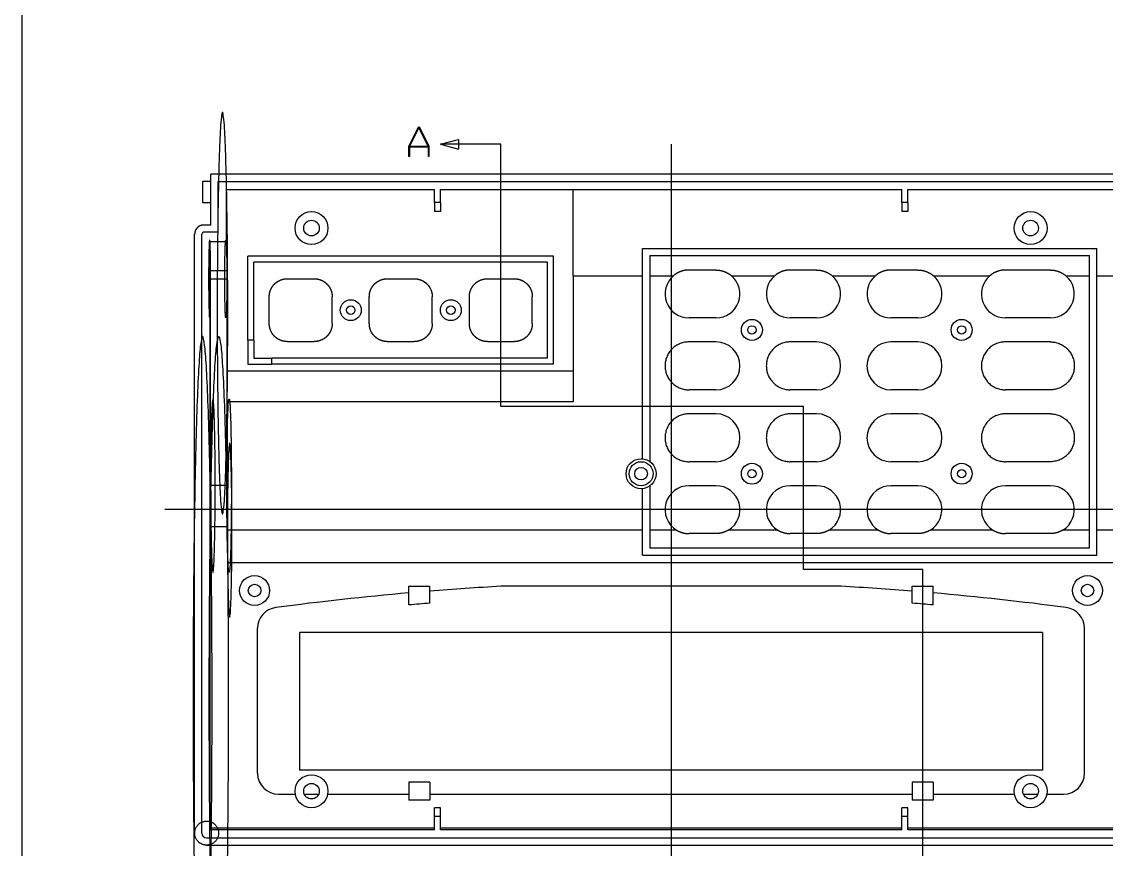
# Model space of a CAD drawing. Extents: x -143 to 433, y -329 to 88.
# Drawn here: x 154.7 to 335.7, y -258.9 to -120.8 of the extents above; entities that cross this region are included whole.
import ezdxf

# ---------------------------------------------------------------- set-up
doc = ezdxf.new("R2010")
doc.units = 0
doc.header["$MEASUREMENT"] = 0
for name, pattern in [('center', [0]), ('dashed', [0]), ('solid', [0])]:
    doc.linetypes.add(name, pattern=pattern)
doc.layers.add('255', color=7, linetype='solid')

msp = doc.modelspace()

# ---------------------------------------------------------------- linework, layer by layer
at = {"layer": '255', "color": 0, "linetype": 'solid'}
msp.add_line((154.735, 64.222), (154.735, -329.049), dxfattribs=at)
at = {"layer": '255', "color": 1, "linetype": 'solid'}
for p, q in [((219.319, -141.622), (220.958, -138.346)), ((221.025, -138.47), (219.463, -141.594)), ((220.958, -138.346), (221.091, -138.346)), ((222.587, -141.594), (221.025, -138.47)), ((221.091, -138.346), (222.73, -141.622)), ((224.631, -141.223), (227.631, -140.419)), ((227.631, -140.419), (227.631, -142.026)), ((219.319, -143.275), (219.319, -141.622)), ((219.441, -141.689), (219.441, -143.275)), ((222.609, -141.689), (219.441, -141.689)), ((222.587, -141.594), (219.463, -141.594)), ((222.609, -143.275), (222.609, -141.689)), ((222.73, -143.275), (222.73, -141.622)), ((224.631, -141.223), (227.631, -142.026)), ((234.699, -141.223), (224.631, -141.223)), ((219.441, -143.275), (219.319, -143.275)), ((222.73, -143.275), (222.609, -143.275))]:
    msp.add_line(p, q, dxfattribs=at)
at = {"layer": '255', "color": 1, "linetype": 'dashed'}
for p, q in [((234.699, -185.023), (234.699, -141.223)), ((285.199, -185.023), (234.699, -185.023)), ((285.199, -212.223), (285.199, -185.023)), ((305.099, -212.223), (285.199, -212.223)), ((305.099, -263.223), (305.099, -212.223))]:
    msp.add_line(p, q, dxfattribs=at)
at = {"layer": '255', "color": 1, "linetype": 'center'}
for p, q in [((263.099, -141.223), (263.099, -263.223)), ((347.599, -202.223), (178.599, -202.223))]:
    msp.add_line(p, q, dxfattribs=at)
at = {"layer": '255', "color": 3, "linetype": 'solid'}
for p, q in [((339.899, -146.223), (186.299, -146.223)), ((186.299, -149.223), (186.299, -146.223)), ((184.899, -147.473), (184.899, -150.973)), ((186.299, -147.473), (184.899, -147.473)), ((187.499, -147.423), (338.699, -147.423)), ((187.499, -155.923), (187.499, -147.423)), ((186.299, -154.723), (186.299, -149.223)), ((188.934, -148.858), (188.852, -148.776)), ((188.852, -148.776), (223.599, -148.776)), ((188.852, -148.776), (188.852, -157.538)), ((223.599, -148.858), (188.934, -148.858)), ((223.599, -150.973), (223.599, -148.776)), ((224.599, -150.973), (224.599, -148.776)), ((224.599, -148.776), (301.599, -148.776)), ((246.749, -148.858), (224.599, -148.858)), ((246.749, -163.174), (246.749, -148.858)), ((301.599, -148.858), (246.749, -148.858)), ((301.599, -150.973), (301.599, -148.776)), ((302.599, -150.973), (302.599, -148.776)), ((302.599, -148.776), (337.346, -148.776)), ((337.264, -148.858), (302.599, -148.858)), ((184.899, -150.973), (186.299, -150.973)), ((223.599, -150.973), (223.599, -152.473)), ((224.599, -150.973), (223.599, -150.973)), ((224.599, -150.973), (224.599, -152.473)), ((301.599, -150.973), (301.599, -152.473)), ((302.599, -150.973), (301.599, -150.973)), ((302.599, -150.973), (302.599, -152.473)), ((224.599, -152.473), (223.599, -152.473)), ((302.599, -152.473), (301.599, -152.473)), ((186.299, -154.723), (185.099, -154.723)), ((183.599, -256.223), (183.599, -156.223)), ((184.799, -256.223), (184.799, -156.223)), ((187.499, -155.923), (185.099, -155.923)), ((186.152, -157.538), (186.152, -255.669)), ((188.852, -157.538), (186.152, -157.538)), ((258.349, -158.623), (334.149, -158.623)), ((258.349, -193.735), (258.349, -158.623)), ((334.149, -209.823), (334.149, -158.623)), ((192.499, -168.923), (192.499, -159.923)), ((243.499, -159.923), (192.499, -159.923)), ((193.499, -173.923), (193.499, -160.923)), ((242.499, -160.923), (193.499, -160.923)), ((242.499, -176.923), (242.499, -160.923)), ((243.499, -177.923), (243.499, -159.923)), ((259.549, -159.823), (259.549, -194.186)), ((259.549, -159.823), (332.949, -159.823)), ((332.949, -208.623), (332.949, -159.823)), ((188.966, -162.362), (186.266, -162.362)), ((270.599, -162.223), (266.099, -162.223)), ((287.399, -162.223), (282.999, -162.223)), ((304.299, -162.223), (299.799, -162.223)), ((326.399, -162.223), (318.899, -162.223)), ((188.97, -163.723), (186.27, -163.723)), ((186.27, -198.21), (186.27, -163.723)), ((188.97, -163.723), (188.97, -198.21)), ((199.049, -163.673), (203.549, -163.673)), ((215.749, -163.673), (220.249, -163.673)), ((232.449, -163.673), (236.949, -163.673)), ((246.749, -163.174), (246.749, -184.208)), ((246.749, -163.174), (258.349, -163.174)), ((259.549, -163.174), (263.509, -163.174)), ((273.189, -163.174), (280.409, -163.174)), ((289.989, -163.174), (297.209, -163.174)), ((306.889, -163.174), (316.309, -163.174)), ((328.989, -163.174), (332.949, -163.174)), ((334.149, -163.174), (337.136, -163.174)), ((196.049, -171.173), (196.049, -166.673)), ((206.549, -171.173), (206.549, -166.673)), ((212.749, -171.173), (212.749, -166.673)), ((223.249, -171.173), (223.249, -166.673)), ((229.449, -171.173), (229.449, -166.673)), ((239.949, -171.173), (239.949, -166.673)), ((192.499, -173.923), (192.499, -168.923)), ((270.599, -170.223), (266.099, -170.223)), ((287.399, -170.223), (282.999, -170.223)), ((304.299, -170.223), (299.799, -170.223)), ((326.399, -170.223), (318.899, -170.223)), ((192.499, -173.923), (192.499, -177.923)), ((193.499, -173.923), (192.499, -173.923)), ((193.499, -173.923), (193.499, -176.923)), ((199.049, -174.173), (203.549, -174.173)), ((215.749, -174.173), (220.249, -174.173)), ((232.449, -174.173), (236.949, -174.173)), ((270.599, -174.223), (266.099, -174.223)), ((287.399, -174.223), (282.999, -174.223)), ((304.299, -174.223), (299.799, -174.223)), ((326.399, -174.223), (318.899, -174.223)), ((193.499, -176.923), (196.499, -176.923)), ((242.499, -176.923), (196.499, -176.923)), ((196.499, -177.923), (196.499, -176.923)), ((246.749, -179.134), (189.081, -179.134)), ((192.499, -177.923), (196.499, -177.923)), ((217.999, -177.923), (196.499, -177.923)), ((243.499, -177.923), (217.999, -177.923)), ((270.599, -182.223), (266.099, -182.223)), ((287.399, -182.223), (282.999, -182.223)), ((304.299, -182.223), (299.799, -182.223)), ((326.399, -182.223), (318.899, -182.223)), ((246.749, -184.208), (189.062, -184.208)), ((189.062, -205.642), (189.062, -184.208)), ((270.599, -186.223), (266.099, -186.223)), ((287.399, -186.223), (282.999, -186.223)), ((304.299, -186.223), (299.799, -186.223)), ((326.399, -186.223), (318.899, -186.223)), ((270.599, -194.223), (266.099, -194.223)), ((287.399, -194.223), (282.999, -194.223)), ((304.299, -194.223), (299.799, -194.223)), ((326.399, -194.223), (318.899, -194.223)), ((188.97, -198.21), (186.27, -198.21)), ((258.349, -209.823), (258.349, -198.71)), ((259.549, -198.259), (259.549, -208.623)), ((270.599, -198.223), (266.099, -198.223)), ((287.399, -198.223), (282.999, -198.223)), ((304.299, -198.223), (299.799, -198.223)), ((326.399, -198.223), (318.899, -198.223)), ((189.016, -205.097), (186.316, -205.097)), ((258.349, -205.642), (189.062, -205.642)), ((264.023, -205.642), (259.549, -205.642)), ((270.599, -206.223), (266.099, -206.223)), ((280.923, -205.642), (272.675, -205.642)), ((287.399, -206.223), (282.999, -206.223)), ((297.723, -205.642), (289.475, -205.642)), ((304.299, -206.223), (299.799, -206.223)), ((316.823, -205.642), (306.375, -205.642)), ((326.399, -206.223), (318.899, -206.223)), ((332.949, -205.642), (328.475, -205.642)), ((337.136, -205.642), (334.149, -205.642)), ((258.349, -209.823), (334.149, -209.823)), ((259.549, -208.623), (332.949, -208.623)), ((337.108, -211.092), (189.089, -211.092)), ((219.349, -216.123), (219.349, -215.018)), ((219.349, -215.018), (222.849, -215.018)), ((222.849, -215.83), (222.849, -215.018)), ((291.513, -215.018), (234.685, -215.018)), ((303.349, -215.83), (303.349, -215.018)), ((303.349, -215.018), (306.849, -215.018)), ((306.849, -216.123), (306.849, -215.018)), ((219.349, -218.131), (219.349, -216.123)), ((222.849, -217.836), (222.849, -215.83)), ((303.349, -217.836), (303.349, -215.83)), ((306.849, -218.131), (306.849, -216.123)), ((194.099, -246.223), (194.099, -222.035)), ((332.099, -246.223), (332.099, -222.035)), ((201.099, -222.723), (201.099, -245.723)), ((325.099, -222.723), (201.099, -222.723)), ((325.099, -222.723), (325.099, -245.723)), ((325.099, -245.723), (201.099, -245.723)), ((219.349, -247.723), (219.349, -249.723)), ((222.849, -247.723), (219.349, -247.723)), ((222.849, -247.723), (222.849, -249.723)), ((303.349, -247.723), (303.349, -249.723)), ((306.849, -247.723), (303.349, -247.723)), ((306.849, -247.723), (306.849, -249.723)), ((197.599, -249.723), (200.395, -249.723)), ((201.899, -249.723), (204.299, -249.723)), ((205.803, -249.723), (219.349, -249.723)), ((219.349, -249.723), (219.349, -250.723)), ((222.849, -249.723), (303.349, -249.723)), ((222.849, -249.723), (222.849, -250.723)), ((303.349, -249.723), (303.349, -250.723)), ((306.849, -249.723), (320.395, -249.723)), ((306.849, -249.723), (306.849, -250.723)), ((321.899, -249.723), (324.299, -249.723)), ((325.803, -249.723), (328.599, -249.723)), ((222.849, -250.723), (219.349, -250.723)), ((306.849, -250.723), (303.349, -250.723)), ((223.599, -253.473), (223.599, -251.973)), ((224.599, -251.973), (223.599, -251.973)), ((224.599, -253.473), (224.599, -251.973)), ((301.599, -253.473), (301.599, -251.973)), ((302.599, -251.973), (301.599, -251.973)), ((302.599, -253.473), (302.599, -251.973)), ((224.599, -253.473), (223.599, -253.473)), ((223.599, -255.669), (223.599, -253.473)), ((224.599, -255.669), (224.599, -253.473)), ((302.599, -253.473), (301.599, -253.473)), ((301.599, -255.669), (301.599, -253.473)), ((302.599, -255.669), (302.599, -253.473)), ((185.599, -257.023), (340.599, -257.023)), ((186.401, -255.42), (186.152, -255.669)), ((223.599, -255.669), (186.152, -255.669)), ((223.599, -255.42), (186.401, -255.42)), ((301.599, -255.42), (224.599, -255.42)), ((301.599, -255.669), (224.599, -255.669)), ((339.796, -255.42), (302.599, -255.42)), ((340.046, -255.669), (302.599, -255.669)), ((185.598, -258.223), (340.6, -258.223))]:
    msp.add_line(p, q, dxfattribs=at)
for centre, radius in [((203.099, -155.223), 2.75), ((323.099, -155.223), 2.75), ((203.099, -155.223), 1.3), ((323.099, -155.223), 1.3), ((209.649, -168.923), 1.75), ((209.649, -168.923), 0.7), ((226.349, -168.923), 1.75), ((226.349, -168.923), 0.7), ((276.599, -172.223), 1.75), ((276.599, -172.223), 0.7), ((311.599, -172.223), 1.75), ((311.599, -172.223), 0.7), ((258.099, -196.223), 2.5), ((258.099, -196.223), 2), ((258.099, -196.223), 1.05), ((276.599, -196.223), 1.75), ((311.599, -196.223), 1.75), ((276.599, -196.223), 0.7), ((311.599, -196.223), 0.7), ((193.599, -215.723), 2.5), ((332.599, -215.723), 2.5), ((193.599, -215.723), 1.05), ((332.599, -215.723), 1.05), ((203.099, -249.223), 2.75), ((203.099, -249.223), 1.3), ((323.099, -249.223), 2.75), ((323.099, -249.223), 1.3)]:
    msp.add_circle(centre, radius, dxfattribs=at)
for centre, radius, start, end in [((185.099, -156.223), 0.3, 90, 180), ((266.099, -166.223), 4, 130.34872, 269.99956), ((270.599, -166.223), 4, 270.00003, 409.65128), ((282.999, -166.223), 4, 130.34872, 269.99967), ((287.399, -166.223), 4, 270, 409.65128), ((299.799, -166.223), 4, 130.34872, 270), ((304.299, -166.223), 4, 270, 409.65128), ((318.899, -166.223), 4, 130.34872, 270.0005), ((326.399, -166.223), 4, 269.99951, 409.65128), ((270.599, -178.223), 4, 270.00003, 450.00003), ((287.399, -178.223), 4, 270, 450), ((299.799, -178.223), 4, 90, 270), ((304.299, -178.223), 4, 270, 450), ((270.599, -190.223), 4, 270.00003, 450.00003), ((287.399, -190.223), 4, 270, 450), ((299.799, -190.223), 4, 90, 270), ((304.299, -190.223), 4, 270, 450), ((266.099, -202.223), 4, 90.00044, 238.73235), ((270.599, -202.223), 4, 301.26765, 450.00003), ((282.999, -202.223), 4, 90.00033, 238.73235), ((287.399, -202.223), 4, 301.26765, 450), ((299.799, -202.223), 4, 90, 238.73235), ((304.299, -202.223), 4, 301.26765, 450), ((318.899, -202.223), 4, 89.9995, 238.73235), ((326.399, -202.223), 4, 301.26765, 450.00049), ((263.099, -716.213), 502, 93.24473, 94.59887), ((263.099, -716.213), 502, 85.40113, 86.75527), ((263.099, -716.213), 502, 94.99975, 97.55016), ((263.099, -716.213), 502, 82.44984, 85.00025), ((197.599, -222.035), 3.5, 97.55016, 180), ((263.099, -716.213), 500, 94.61731, 95.0198), ((263.099, -716.213), 500, 84.9802, 85.38269), ((328.599, -222.035), 3.5, 360, 442.44984), ((197.599, -246.223), 3.5, 180, 270), ((328.599, -246.223), 3.5, 270, 360), ((185.599, -256.223), 0.8, 180, 270)]:
    msp.add_arc(centre, radius, start, end, dxfattribs=at)
for points, weights, knots in [([(187.365, -169.42), (187.365, -135.92), (188.242, -135.92), (189.119, -135.92), (189.119, -169.42), (189.119, -202.92), (188.242, -202.92), (187.365, -202.92), (187.365, -169.42)], [1, 0.707106781, 1, 0.707106781, 1, 0.707106781, 1, 0.707106781, 1], [0, 0, 0, 1, 1, 2, 2, 3, 3, 4, 4, 4]), ([(185.93, -163.723), (185.93, -157.223), (186.1, -157.223), (186.27, -157.223), (186.27, -163.723), (186.27, -170.223), (186.1, -170.223), (185.93, -170.223), (185.93, -163.723)], [1, 0.707106781, 1, 0.707106781, 1, 0.707106781, 1, 0.707106781, 1], [0, 0, 0, 1, 1, 2, 2, 3, 3, 4, 4, 4]), ([(188.63, -163.723), (188.63, -170.223), (188.8, -170.223), (188.97, -170.223), (188.97, -163.723), (188.97, -157.223), (188.8, -157.223), (188.63, -157.223), (188.63, -163.723)], [1, 0.707106781, 1, 0.707106781, 1, 0.707106781, 1, 0.707106781, 1], [0, 0, 0, 1, 1, 2, 2, 3, 3, 4, 4, 4]), ([(183.337, -233.833), (183.337, -173.333), (184.921, -173.333), (186.506, -173.333), (186.506, -233.833), (186.506, -294.333), (184.921, -294.333), (183.337, -294.333), (183.337, -233.833)], [1, 0.707106781, 1, 0.707106781, 1, 0.707106781, 1, 0.707106781, 1], [0, 0, 0, 1, 1, 2, 2, 3, 3, 4, 4, 4]), ([(186.037, -233.833), (186.037, -294.333), (187.621, -294.333), (189.206, -294.333), (189.206, -233.833), (189.206, -173.333), (187.621, -173.333), (186.037, -173.333), (186.037, -233.833)], [1, 0.707106781, 1, 0.707106781, 1, 0.707106781, 1, 0.707106781, 1], [0, 0, 0, 1, 1, 2, 2, 3, 3, 4, 4, 4]), ([(266.099, -174.223), (262.099, -174.223), (262.099, -178.223), (262.099, -182.223), (266.099, -182.223)], [1, 0.7071067812, 1, 0.7071067812, 1], [0, 0, 0, 1, 1, 2, 2, 2]), ([(282.999, -174.223), (278.999, -174.223), (278.999, -178.223), (278.999, -182.223), (282.999, -182.223)], [1, 0.7071067812, 1, 0.7071067812, 1], [0, 0, 0, 1, 1, 2, 2, 2]), ([(318.899, -174.223), (314.899, -174.223), (314.899, -178.223), (314.899, -182.223), (318.899, -182.223)], [1, 0.7071067812, 1, 0.7071067812, 1], [0, 0, 0, 1, 1, 2, 2, 2]), ([(326.399, -174.223), (330.399, -174.223), (330.399, -178.223), (330.399, -182.223), (326.399, -182.223)], [1, 0.7071067812, 1, 0.7071067812, 1], [0, 0, 0, 1, 1, 2, 2, 2]), ([(186.27, -198.21), (186.27, -183.71), (186.65, -183.71), (187.029, -183.71), (187.029, -198.21), (187.029, -212.71), (186.65, -212.71), (186.27, -212.71), (186.27, -198.21)], [1, 0.707106781, 1, 0.707106781, 1, 0.707106781, 1, 0.707106781, 1], [0, 0, 0, 1, 1, 2, 2, 3, 3, 4, 4, 4]), ([(188.97, -198.21), (188.97, -212.71), (189.35, -212.71), (189.729, -212.71), (189.729, -198.21), (189.729, -183.71), (189.35, -183.71), (188.97, -183.71), (188.97, -198.21)], [1, 0.707106781, 1, 0.707106781, 1, 0.707106781, 1, 0.707106781, 1], [0, 0, 0, 1, 1, 2, 2, 3, 3, 4, 4, 4]), ([(266.099, -186.223), (262.099, -186.223), (262.099, -190.223), (262.099, -194.223), (266.099, -194.223)], [1, 0.7071067812, 1, 0.7071067812, 1], [0, 0, 0, 1, 1, 2, 2, 2]), ([(282.999, -186.223), (278.999, -186.223), (278.999, -190.223), (278.999, -194.223), (282.999, -194.223)], [1, 0.7071067812, 1, 0.7071067812, 1], [0, 0, 0, 1, 1, 2, 2, 2]), ([(318.899, -186.223), (314.899, -186.223), (314.899, -190.223), (314.899, -194.223), (318.899, -194.223)], [1, 0.7071067812, 1, 0.7071067812, 1], [0, 0, 0, 1, 1, 2, 2, 2]), ([(326.399, -186.223), (330.399, -186.223), (330.399, -190.223), (330.399, -194.223), (326.399, -194.223)], [1, 0.7071067812, 1, 0.7071067812, 1], [0, 0, 0, 1, 1, 2, 2, 2]), ([(189.062, -205.642), (189.062, -191.142), (189.441, -191.142), (189.821, -191.142), (189.821, -205.642), (189.821, -220.142), (189.441, -220.142), (189.062, -220.142), (189.062, -205.642)], [1, 0.707106781, 1, 0.707106781, 1, 0.707106781, 1, 0.707106781, 1], [0, 0, 0, 1, 1, 2, 2, 3, 3, 4, 4, 4]), ([(184.184, -257.637), (185.599, -259.051), (187.014, -257.636), (188.429, -256.221), (187.015, -254.807), (185.601, -253.393), (184.185, -254.808), (182.77, -256.223), (184.184, -257.637)], [1, 0.707106781, 1, 0.707106781, 1, 0.707106781, 1, 0.707106781, 1], [0, 0, 0, 1, 1, 2, 2, 3, 3, 4, 4, 4]), ([(184.184, -257.637), (185.599, -259.051), (187.014, -257.636), (188.429, -256.221), (187.015, -254.807), (185.601, -253.393), (184.185, -254.808), (182.77, -256.223), (184.184, -257.637)], [1, 0.707106781, 1, 0.707106781, 1, 0.707106781, 1, 0.707106781, 1], [0, 0, 0, 1, 1, 2, 2, 3, 3, 4, 4, 4])]:
    msp.add_rational_spline(points, weights, degree=2, knots=knots, dxfattribs=at)
for points in [[(185.099, -154.723), (184.973, -154.728), (184.848, -154.744), (184.724, -154.771), (184.603, -154.807), (184.485, -154.854), (184.372, -154.911), (184.264, -154.977), (184.162, -155.051), (184.067, -155.135), (183.979, -155.226), (183.898, -155.324), (183.827, -155.428), (183.765, -155.538), (183.712, -155.653), (183.668, -155.772), (183.635, -155.894), (183.615, -156.002), (183.603, -156.112), (183.599, -156.223)], [(266.099, -162.223), (265.767, -162.236), (265.437, -162.278), (265.102, -162.349), (264.775, -162.448), (264.441, -162.583), (264.12, -162.747), (263.804, -162.946), (263.509, -163.174)], [(270.599, -162.223), (270.931, -162.236), (271.261, -162.278), (271.595, -162.349), (271.923, -162.448), (272.257, -162.583), (272.578, -162.747), (272.893, -162.946), (273.189, -163.174)], [(282.999, -162.223), (282.667, -162.236), (282.337, -162.278), (282.002, -162.349), (281.675, -162.448), (281.341, -162.583), (281.02, -162.747), (280.704, -162.946), (280.409, -163.174)], [(287.399, -162.223), (287.731, -162.236), (288.061, -162.278), (288.395, -162.349), (288.723, -162.448), (289.057, -162.583), (289.378, -162.747), (289.693, -162.946), (289.989, -163.174)], [(299.799, -162.223), (299.467, -162.236), (299.137, -162.278), (298.802, -162.349), (298.475, -162.448), (298.141, -162.583), (297.82, -162.747), (297.504, -162.946), (297.209, -163.174)], [(304.299, -162.223), (304.631, -162.236), (304.961, -162.278), (305.295, -162.349), (305.623, -162.448), (305.957, -162.583), (306.278, -162.747), (306.593, -162.946), (306.889, -163.174)], [(318.899, -162.223), (318.567, -162.236), (318.237, -162.278), (317.902, -162.349), (317.575, -162.448), (317.241, -162.583), (316.92, -162.747), (316.604, -162.946), (316.309, -163.174)], [(326.399, -162.223), (326.731, -162.236), (327.061, -162.278), (327.395, -162.349), (327.723, -162.448), (328.057, -162.583), (328.378, -162.747), (328.693, -162.946), (328.989, -163.174)], [(196.049, -166.673), (196.06, -166.419), (196.092, -166.167), (196.145, -165.918), (196.219, -165.676), (196.314, -165.441), (196.428, -165.214), (196.56, -164.998), (196.71, -164.794), (196.877, -164.603), (197.061, -164.426), (197.259, -164.265), (197.47, -164.122), (197.691, -163.998), (197.923, -163.892), (198.163, -163.807), (198.408, -163.742), (198.62, -163.703), (198.834, -163.68), (199.049, -163.673)], [(203.549, -163.673), (203.799, -163.683), (204.048, -163.715), (204.293, -163.767), (204.532, -163.838), (204.764, -163.93), (204.989, -164.041), (205.203, -164.17), (205.405, -164.316), (205.595, -164.479), (205.772, -164.658), (205.933, -164.852), (206.077, -165.057), (206.204, -165.276), (206.312, -165.506), (206.401, -165.744), (206.47, -165.988), (206.514, -166.214), (206.54, -166.443), (206.549, -166.673)], [(212.749, -166.673), (212.76, -166.419), (212.792, -166.167), (212.845, -165.918), (212.919, -165.676), (213.014, -165.441), (213.128, -165.214), (213.26, -164.998), (213.41, -164.794), (213.577, -164.603), (213.761, -164.426), (213.959, -164.265), (214.17, -164.122), (214.391, -163.998), (214.623, -163.892), (214.863, -163.807), (215.108, -163.742), (215.32, -163.703), (215.534, -163.68), (215.749, -163.673)], [(220.249, -163.673), (220.499, -163.683), (220.748, -163.715), (220.993, -163.767), (221.232, -163.838), (221.464, -163.93), (221.689, -164.041), (221.903, -164.17), (222.105, -164.316), (222.295, -164.479), (222.472, -164.658), (222.633, -164.852), (222.777, -165.057), (222.904, -165.276), (223.012, -165.506), (223.101, -165.744), (223.17, -165.988), (223.214, -166.214), (223.24, -166.443), (223.249, -166.673)], [(229.449, -166.673), (229.46, -166.419), (229.492, -166.167), (229.545, -165.918), (229.619, -165.676), (229.714, -165.441), (229.828, -165.214), (229.96, -164.998), (230.11, -164.794), (230.277, -164.603), (230.461, -164.426), (230.659, -164.265), (230.87, -164.122), (231.091, -163.998), (231.323, -163.892), (231.563, -163.807), (231.808, -163.742), (232.02, -163.703), (232.234, -163.68), (232.449, -163.673)], [(236.949, -163.673), (237.199, -163.683), (237.448, -163.715), (237.693, -163.767), (237.932, -163.838), (238.164, -163.93), (238.389, -164.041), (238.603, -164.17), (238.805, -164.316), (238.995, -164.479), (239.172, -164.658), (239.333, -164.852), (239.477, -165.057), (239.604, -165.276), (239.712, -165.506), (239.801, -165.744), (239.87, -165.988), (239.914, -166.214), (239.94, -166.443), (239.949, -166.673)], [(199.049, -174.173), (198.798, -174.162), (198.548, -174.13), (198.302, -174.078), (198.062, -174.006), (197.829, -173.913), (197.604, -173.802), (197.389, -173.672), (197.187, -173.525), (196.996, -173.36), (196.82, -173.18), (196.659, -172.986), (196.515, -172.779), (196.389, -172.56), (196.281, -172.33), (196.193, -172.091), (196.126, -171.847), (196.083, -171.625), (196.058, -171.399), (196.049, -171.173)], [(206.549, -171.173), (206.538, -171.425), (206.506, -171.677), (206.453, -171.925), (206.38, -172.167), (206.286, -172.401), (206.172, -172.627), (206.04, -172.843), (205.891, -173.047), (205.725, -173.238), (205.542, -173.414), (205.345, -173.575), (205.136, -173.719), (204.915, -173.843), (204.684, -173.949), (204.445, -174.036), (204.2, -174.101), (203.985, -174.141), (203.767, -174.165), (203.549, -174.173)], [(215.749, -174.173), (215.498, -174.162), (215.248, -174.13), (215.002, -174.078), (214.762, -174.006), (214.529, -173.913), (214.304, -173.802), (214.089, -173.672), (213.887, -173.525), (213.696, -173.36), (213.52, -173.18), (213.359, -172.986), (213.215, -172.779), (213.089, -172.56), (212.981, -172.33), (212.893, -172.091), (212.826, -171.847), (212.783, -171.625), (212.758, -171.399), (212.749, -171.173)], [(223.249, -171.173), (223.238, -171.425), (223.206, -171.677), (223.153, -171.925), (223.08, -172.167), (222.986, -172.401), (222.872, -172.627), (222.74, -172.843), (222.591, -173.047), (222.425, -173.238), (222.242, -173.414), (222.045, -173.575), (221.836, -173.719), (221.615, -173.843), (221.384, -173.949), (221.145, -174.036), (220.9, -174.101), (220.685, -174.141), (220.467, -174.165), (220.249, -174.173)], [(232.449, -174.173), (232.198, -174.162), (231.948, -174.13), (231.702, -174.078), (231.462, -174.006), (231.229, -173.913), (231.004, -173.802), (230.789, -173.672), (230.587, -173.525), (230.396, -173.36), (230.22, -173.18), (230.059, -172.986), (229.915, -172.779), (229.789, -172.56), (229.681, -172.33), (229.593, -172.091), (229.526, -171.847), (229.483, -171.625), (229.458, -171.399), (229.449, -171.173)], [(239.949, -171.173), (239.938, -171.425), (239.906, -171.677), (239.853, -171.925), (239.78, -172.167), (239.686, -172.401), (239.572, -172.627), (239.44, -172.843), (239.291, -173.047), (239.125, -173.238), (238.942, -173.414), (238.745, -173.575), (238.536, -173.719), (238.315, -173.843), (238.084, -173.949), (237.845, -174.036), (237.6, -174.101), (237.385, -174.141), (237.167, -174.165), (236.949, -174.173)], [(264.023, -205.642), (264.314, -205.802), (264.617, -205.938), (264.94, -206.051), (265.271, -206.136), (265.475, -206.174), (265.681, -206.201), (265.889, -206.217), (266.099, -206.223)], [(272.675, -205.642), (272.384, -205.802), (272.081, -205.938), (271.758, -206.051), (271.427, -206.136), (271.223, -206.174), (271.017, -206.201), (270.808, -206.217), (270.599, -206.223)], [(280.923, -205.642), (281.067, -205.725), (281.362, -205.872), (281.668, -205.995), (281.993, -206.094), (282.325, -206.165), (282.659, -206.208), (282.999, -206.223)], [(289.475, -205.642), (289.331, -205.725), (289.036, -205.872), (288.729, -205.995), (288.405, -206.094), (288.073, -206.165), (287.738, -206.208), (287.399, -206.223)], [(297.723, -205.642), (297.867, -205.725), (298.162, -205.872), (298.468, -205.995), (298.793, -206.094), (299.125, -206.165), (299.459, -206.208), (299.799, -206.223)], [(306.375, -205.642), (306.231, -205.725), (305.936, -205.872), (305.629, -205.995), (305.305, -206.094), (304.973, -206.165), (304.638, -206.208), (304.299, -206.223)], [(316.823, -205.642), (316.967, -205.725), (317.262, -205.872), (317.568, -205.995), (317.893, -206.094), (318.225, -206.165), (318.559, -206.208), (318.899, -206.223)], [(328.475, -205.642), (328.331, -205.725), (328.036, -205.872), (327.73, -205.995), (327.405, -206.094), (327.073, -206.165), (326.738, -206.208), (326.399, -206.223)]]:
    msp.add_open_spline(points, degree=1, dxfattribs=at)

doc.saveas('drawing.dxf')
